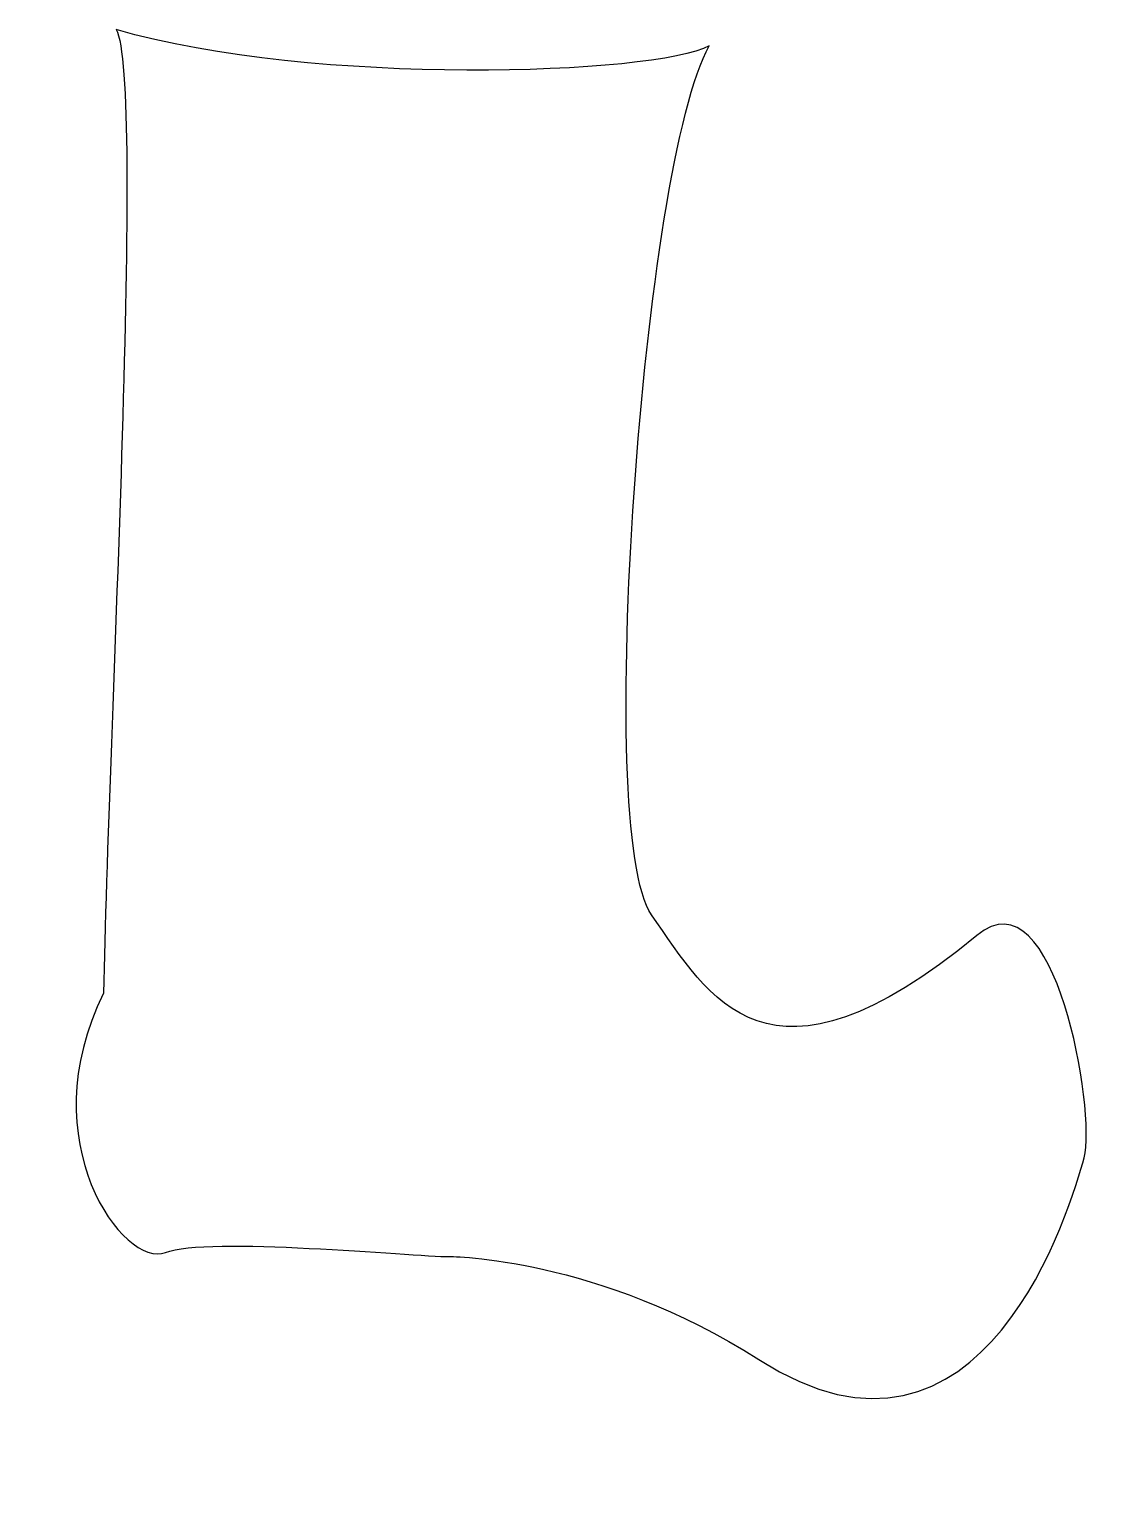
# Model space of a CAD drawing. Header units: centimetres. Extents: x -7.2 to 6.7, y -10.3 to 9.
import ezdxf

# ---------------------------------------------------------------- set-up
doc = ezdxf.new("R2010")
doc.units = ezdxf.units.CM
doc.header["$MEASUREMENT"] = 0
doc.layers.add('Camada 1', color=7, linetype='Continuous')

msp = doc.modelspace()

# ---------------------------------------------------------------- linework, layer by layer
at = {"layer": 'Camada 1'}
msp.add_open_spline([(-1.72021, -7.09954), (-2.20519, -7.09954), (-4.8995, -6.83017), (-5.43824, -7.0458), (-5.43824, -7.0458), (-5.97698, -7.26138), (-7.21693, -5.59083), (-6.24694, -3.65088), (-6.24694, -3.65088), (-6.19321, -0.3638), (-5.70762, 8.3122), (-6.0851, 8.95877), (-6.0851, 8.95877), (-3.4983, 8.20442), (0.97409, 8.36565), (1.67468, 8.74316), (1.67468, 8.74316), (0.81283, 7.23445), (0.16597, -1.54966), (0.92033, -2.62715), (0.92033, -2.62715), (1.67468, -3.70464), (2.42901, -5.15958), (5.17711, -2.89652), (5.17711, -2.89652), (6.20144, -2.03406), (6.74016, -5.21334), (6.57832, -5.80643), (6.57832, -5.80643), (6.41645, -6.39952), (5.27977, -10.34403), (2.32154, -8.447), (2.32154, -8.447), (0.21974, -7.09954), (-1.72021, -7.09954), (-1.72021, -7.09954)], degree=3, knots=[0, 0, 0, 0, 0.1, 0.1, 0.1, 0.1, 0.2, 0.2, 0.2, 0.2, 0.3, 0.3, 0.3, 0.3, 0.4, 0.4, 0.4, 0.4, 0.5, 0.5, 0.5, 0.5, 0.6, 0.6, 0.6, 0.6, 0.7, 0.7, 0.7, 0.7, 0.8, 0.8, 0.8, 0.8, 1, 1, 1, 1], dxfattribs=at)

doc.saveas('drawing.dxf')
